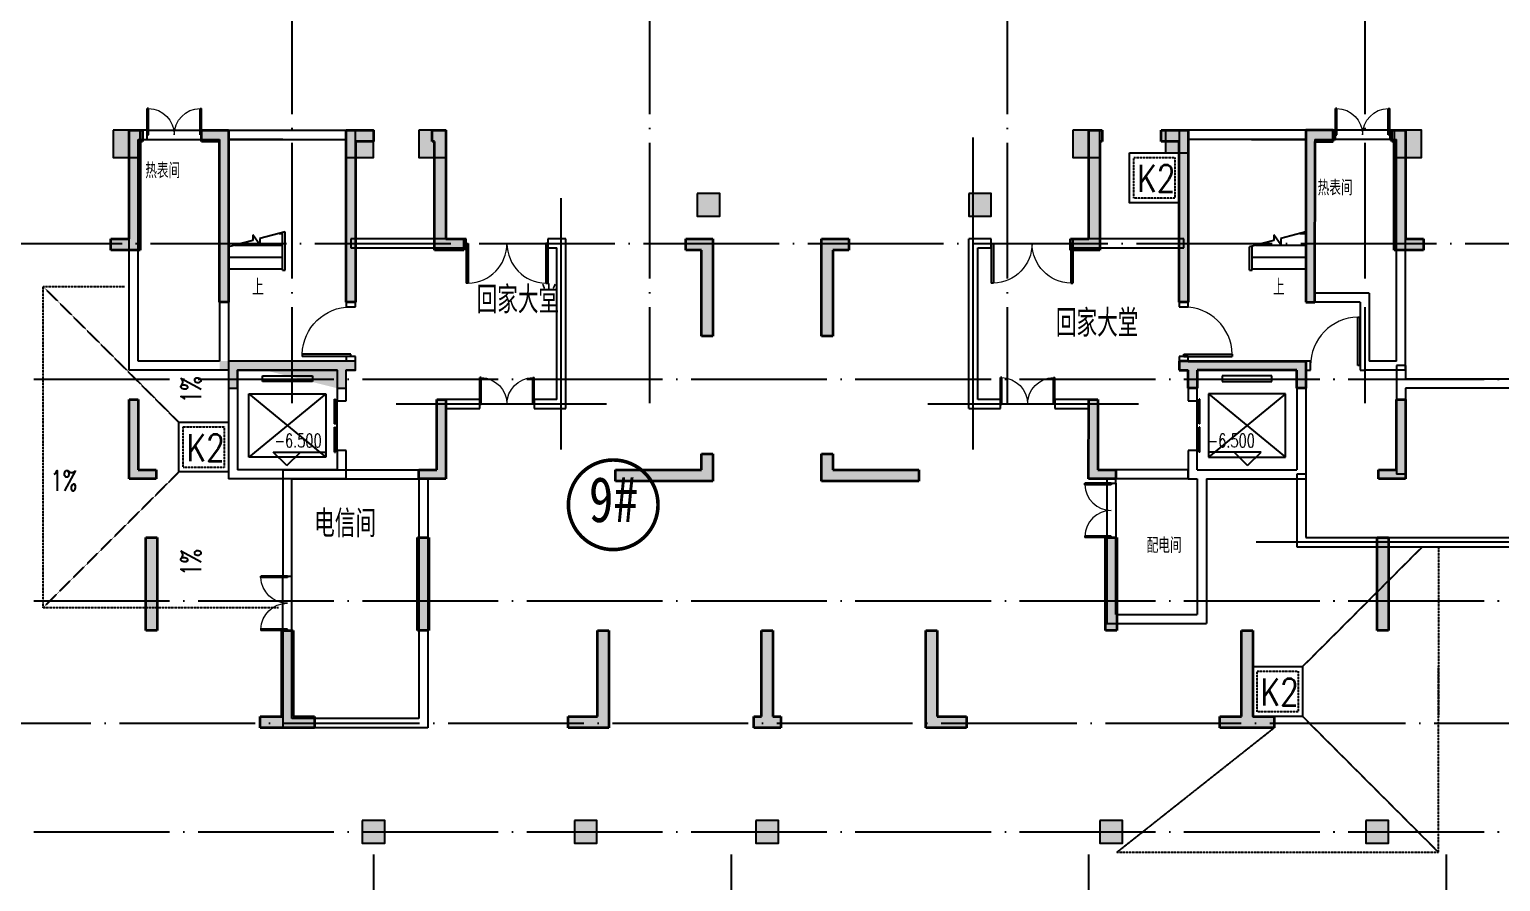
# Model space of a CAD drawing. Extents: x 290727 to 13733020, y 1731457 to 3643100.
# Drawn here: x 553212 to 585712, y 1782624 to 1801453 of the extents above; entities that cross this region are included whole.
import ezdxf
from ezdxf.enums import TextEntityAlignment as Align

# ---------------------------------------------------------------- set-up
doc = ezdxf.new("R2010")
doc.units = 0
doc.header["$LTSCALE"] = 10
doc.linetypes.add('DASH', pattern=[0.35, 0.25, -0.1])
doc.linetypes.add('DOTE', pattern=[2.4200000000000004, 2, -0.2, 0.02, -0.2])
doc.layers.get('0').update_dxf_attribs({"linetype": 'CONTINUOUS'})
for name, color, linetype in [('COLUMN', 9, 'CONTINUOUS'), ('DIM_ELEV', 3, 'CONTINUOUS'), ('DIM_SYMB', 3, 'CONTINUOUS'), ('DOTE', 8, 'DOTE'), ('EVTR', 2, 'CONTINUOUS'), ('PUB_HATCH', 8, 'CONTINUOUS'), ('PUB_TEXT', 7, 'CONTINUOUS'), ('STAIR', 2, 'CONTINUOUS'), ('WALL', 255, 'CONTINUOUS'), ('WINDOW', 4, 'CONTINUOUS'), ('主楼楼号', 6, 'CONTINUOUS'), ('作业图', 4, 'CONTINUOUS'), ('文字', 4, 'CONTINUOUS'), ('集水坑', 181, 'DASH')]:
    doc.layers.add(name, color=color, linetype=linetype)
doc.layers.add('S_ConcWall', color=8, linetype='CONTINUOUS', lineweight=35)
doc.layers.get('0').off()
doc.styles.add('_HZTXT', font='simplex.shx', dxfattribs={"width": 0.8, "bigfont": 'HZTXT.shx'})
doc.styles.add('_TCH_DIM', font='SIMPLEX', dxfattribs={"bigfont": 'GBCBIG'})
doc.styles.add('HNSJY', font='HNSJY-07', dxfattribs={"width": 0.8, "bigfont": 'HNSJY-HZ'})
doc.styles.add('黑体', font='simhei.ttf', dxfattribs={"width": 0.7})

# ---------------------------------------------------------------- blocks, each defined once
blk = doc.blocks.new('A$C55C93FC2')
at = {"layer": 'DOTE', "linetype": 'DOTE', "ltscale": 150}
for p, q in [((74084.13467079919, 127235.4713699026), (74084.13467079919, 52513.62335554417)), ((81984.13467079919, 127235.4713699026), (81984.13467079919, 52513.62335554417)), ((89884.13467079919, 127235.4713699026), (89884.13467079919, 52513.62335554417)), ((97784.13467079919, 127235.4713699026), (97784.13467079919, 52513.62335554417)), ((10299.45606850734, 53042.35001869965), (252290.8196143163, 53042.35001869965)), ((10299.45606850734, 48142.35001869965), (252290.8196143163, 48142.35001869965)), ((10299.45606850734, 43042.35001869965), (252290.8196143163, 43042.35001869965)), ((75884.13505795534, 42542.35001170728), (75884.13505795534, 12199.99773951154)), ((83784.13505795534, 42542.35001170728), (83784.13505795534, 12199.99773951154)), ((91684.1350579551, 42542.35001170728), (91684.1350579551, 12199.99773951154)), ((99584.13505795534, 42542.35001170728), (99584.13505795534, 12199.99773951154))]:
    blk.add_line(p, q, dxfattribs=at)
blk = doc.blocks.new('A$C682E2834')
h = blk.add_hatch(color=0)
h.dxf.hatch_style = 1
h.paths.add_polyline_path([(30400.23085716739, 7899.570863577392), (30600.24778824602, 7899.58779752336), (30600.28163841716, 7499.763246389892), (30800.28163841716, 7499.782777639892), (30800.23085716716, 7899.561097952392), (32999.96913841716, 7899.459535452392), (33000.16445091716, 7499.571840139892), (33200.16445091716, 7499.638246389892), (33200.05505534937, 7899.587791461672), (33200.00038841716, 7899.570863577392), (33200.00038841739, 8099.440454095457), (30600.23085716739, 8099.570863577392), (30400.23085716739, 8099.570863577392)])
edge = h.paths.add_edge_path(flags=16)
edge.add_line((11799.89296654239, 7900.001527639892), (11799.80312279216, 7500.223207327392))
h.paths.add_polyline_path([(9600.016013417393, 7900.001527639892), (11799.89296654239, 7900.001527639892)], flags=17)
h.paths.add_polyline_path([(21424.87343529216, 250.0015276398917), (21599.87343529216, 250.0020159211417), (21599.87343529216, 0.002015921141719446), (21174.87343529216, 0.001527639891719446), (20999.87343529216, 0.002015921141719446), (20999.87343529216, 250.0020159211417), (21174.87343529216, 250.0015276398917), (21175.03163841716, 2150.010804983642), (21425.03163841716, 2149.991273733642)])
h.paths.add_polyline_path([(42349.82460716716, 2149.023988577392), (42599.82460716716, 2149.014222952392), (42599.74648216716, 0.0005510773917194456), (42199.74648216716, 0.002015921141719446), (42199.74648216716, 250.0020159211417), (42349.74648216716, 250.0015276398917)])
h.paths.add_polyline_path([(42599.90663841716, 3549.014222952392), (42349.90663841716, 3549.025941702392), (42350.00429466716, 5450.001527639892), (42200.00038841716, 5450.001527639892), (42200.00038841716, 5700.001527639892), (42600.00038841716, 5700.001527639892)])
h.paths.add_polyline_path([(40700.23085716716, 10549.10113701489), (40700.24257591716, 10799.10113701489), (41300.23866966716, 10799.07574638989), (41300.16054466716, 8649.073793264892), (41050.16054466716, 8649.083558889892), (41050.24257591716, 10549.08648857739)])
h.paths.add_polyline_path([(39150.00038841716, 5450.001527639892), (39150.00038841716, 5700.001527639892), (41050.00038841716, 5700.001527639892), (41050.00038841716, 6099.077699514892), (41300.00038841716, 6099.077699514892), (41300.00038841716, 5450.001527639892)])
h.paths.add_polyline_path([(35100.33632591716, 12949.37848076489), (35100.34804466716, 13199.37848076489), (35400.34023216716, 13199.34918388989), (35400.23866966716, 10799.34625420239), (35800.24648216716, 10799.33160576489), (35800.22695091716, 10549.33160576489), (35150.23866966716, 10549.36383232739), (35150.34413841716, 12949.36090263989)])
h.paths.add_polyline_path([(28700.48085716716, 13199.59723076489), (28700.47695091716, 12949.59723076489), (28650.48281029216, 12949.60309013989), (28650.38124779216, 10549.60504326489), (28000.38124779216, 10549.60504326489), (28000.38124779216, 10799.60504326489), (28400.38124779216, 10799.60504326489), (28400.48281029216, 13199.60699638989)])
h.paths.add_polyline_path([(22750.16249779216, 8649.935121389892), (22500.16249779216, 8649.944887014892), (22500.23866966716, 10799.94586357739), (23100.24257591716, 10799.91754326489), (23100.23085716716, 10549.91754326489), (22750.23866966716, 10549.93414482739)])
h.paths.add_polyline_path([(24650.00234154216, 5700.001527639892), (24650.00234154216, 5450.001527639892), (22500.00234154216, 5450.001527639892), (22500.00234154216, 6049.940980764892), (22750.00234154216, 6049.940980764892), (22750.00234154216, 5700.001527639892)])
h.paths.add_polyline_path([(25699.81679466716, 250.0010393586417), (25699.81679466716, 0.001039358641719446), (24799.74648216716, 0.001039358641719446), (24799.83046654216, 2149.837953421142), (25049.83046654216, 2149.827699514892), (25049.74648216716, 250.0010393586417)])
h.paths.add_polyline_path([(32024.28945091716, 0.001039358641719446), (31299.81679466716, 0.001039358641719446), (31299.81679466716, 250.0010393586417), (31774.35976341716, 250.0010393586417), (31774.89101341716, 2149.639711233642), (32024.89101341716, 2149.569398733642), (32024.35976341716, 250.0010393586417), (32499.81679466716, 250.0010393586417), (32499.81679466716, 0.001039358641719446)])
h.paths.add_polyline_path([(29000.14491966716, 5700.001527639892), (29000.14491966716, 5500.001527639892), (28400.14296654216, 5500.001527639892), (28400.22109154216, 7249.609926077392), (28600.22109154216, 7249.600160452392), (28600.14296654216, 5700.001527639892)])
h.paths.add_polyline_path([(34800.00038841716, 5500.001527639892), (34800.00038841716, 5700.001527639892), (35200.00038841716, 5700.001527639892), (35200.00038841716, 7249.351137014892), (35400.00038841716, 7249.351137014892), (35400.00038841716, 5500.001527639892)])
h.paths.add_polyline_path([(30000.47695091716, 12949.58355888989), (30000.48085716716, 13199.58160576489), (30600.48281029216, 13199.57184013989), (30600.32656029216, 9399.568910452392), (30400.33046654216, 9399.575746389892), (30400.48671654216, 12949.57574638989)])
h.paths.add_polyline_path([(33200.18398216716, 9399.449769827392), (33400.18007591716, 9399.442933889892), (33400.34023216716, 12949.44098076489), (33800.33632591716, 12949.41949638989), (33800.34804466716, 13199.41949638989), (33200.34023216716, 13199.44879326489)])
h.paths.add_polyline_path([(38099.74648216716, 0.001039358641719446), (38099.74648216716, 250.0010393586417), (38749.74648216716, 250.0010393586417), (38749.82460716716, 2149.190980764892), (38999.82460716716, 2149.181215139892), (38999.74648216716, 0.001039358641719446)])
h.paths.add_polyline_path([(35024.86366966716, 2149.365785452392), (34774.86366966716, 2149.374574514892), (34774.93788841716, 4199.375551077392), (35024.93788841716, 4199.365785452392)])
h.paths.add_polyline_path([(29025.00234154216, 2149.648500296142), (28775.00234154216, 2149.648500296142), (28775.00234154216, 4199.648012014892), (29025.00234154216, 4199.648012014892)])
h.paths.add_polyline_path([(1900.001609120285, 10800.00152763989), (1900.001609120285, 10550.00152763989), (1550.001609120285, 10550.00152763989), (1550.001609120285, 8650.001527639892), (1300.001609120285, 8650.001527639892), (1300.001609120285, 10800.00152763989)])
h.paths.add_polyline_path([(3450.00136497966, 5700.001527639892), (3450.00136497966, 5450.001527639892), (1300.001609120285, 5450.001527639892), (1300.001609120285, 6100.001527639892), (1550.001609120285, 6100.001527639892), (1550.001609120285, 5700.001527639892)])
h.paths.add_polyline_path([(20100.00234154216, 8650.001527639892), (19850.00234154216, 8650.001527639892), (19850.00234154216, 10550.00152763989), (19500.00234154216, 10550.00152763989), (19500.00234154216, 10800.00152763989), (20100.00234154216, 10800.00152763989)])
h.paths.add_polyline_path([(13899.85097435466, 12950.00152763989), (13899.85097435466, 13200.00152763989), (14199.85488060466, 13200.00152763989), (14199.85488060466, 10800.00152763989), (14599.85585716716, 10800.00152763989), (14599.85585716716, 10550.00152763989), (13949.85488060466, 10550.00152763989), (13949.85488060466, 12950.00152763989)])
h.paths.add_polyline_path([(7499.99745872966, 13200.00152763989), (7499.99745872966, 12950.00152763989), (7450.00136497966, 12950.00152763989), (7450.00136497966, 10550.00152763989), (6800.00136497966, 10550.00152763989), (6800.00136497966, 10800.00152763989), (7200.00136497966, 10800.00152763989), (7200.00136497966, 13200.00152763989)])
h.paths.add_polyline_path([(17950.00234154216, 5450.001527639892), (17950.00234154216, 5700.001527639892), (19850.00234154216, 5700.001527639892), (19850.00234154216, 6050.001527639892), (20100.00234154216, 6050.001527639892), (20100.00234154216, 5450.001527639892)])
h.paths.add_polyline_path([(16900.00234154216, 0.001039358641719446), (16900.00234154216, 250.0010393586417), (17550.00234154216, 250.0010393586417), (17550.00234154216, 2150.001039358642), (17800.00234154216, 2150.001039358642), (17800.00234154216, 0.001039358641719446)])
h.paths.add_polyline_path([(10575.42616966716, 0.001039358641719446), (10100.00136497966, 0.001039358641719446), (10100.00136497966, 250.0010393586417), (10575.42616966716, 250.0010393586417), (10575.00136497966, 2149.975160452392), (10825.00136497966, 2150.026918264892), (10825.42616966716, 250.0010393586417), (11300.00136497966, 250.0010393586417), (11300.00136497966, 0.001039358641719446)])
h.paths.add_polyline_path([(400.0016091202851, 5700.001527639892), (400.0016091202851, 5450.001527639892), (250.0016091202851, 5450.001527639892), (250.0016091202851, 3550.001527639892), (0.001609120285138488, 3550.001527639892), (0.001609120285138488, 5700.001527639892)])
h.paths.add_polyline_path([(400.0011208390351, 250.0020159211417), (400.0018532609101, 0.002015921141719446), (0.001609120285138488, 0.0005510773917194456), (0.001609120285138488, 2150.001039358642), (250.0016091202851, 2150.001039358642), (250.0016091202851, 250.0015276398917)])
h.paths.add_polyline_path([(13599.85488060466, 5500.001527639892), (13599.85488060466, 5700.001527639892), (13999.85488060466, 5700.001527639892), (13999.85488060466, 7250.001527639892), (14199.85488060466, 7250.001527639892), (14199.85488060466, 5500.001527639892)])
h.paths.add_polyline_path([(7800.00136497966, 5700.001527639892), (7800.00136497966, 5500.001527639892), (7200.00136497966, 5500.001527639892), (7200.00136497966, 7250.001527639892), (7400.00136497966, 7250.001527639892), (7400.00136497966, 5700.001527639892)])
h.paths.add_polyline_path([(12599.85097435466, 13200.00152763989), (12599.85097435466, 12950.00152763989), (12199.85488060466, 12950.00152763989), (12199.85488060466, 9400.001527639892), (11999.85488060466, 9400.001527639892), (11999.85488060466, 13200.00152763989)])
h.paths.add_polyline_path([(9200.001364979893, 9400.001527639892), (9200.001364979893, 12950.00152763989), (8799.99745872966, 12950.00152763989), (8799.99745872966, 13200.00152763989), (9400.00136497966, 13200.00152763989), (9400.001364979893, 9400.001527639892)])
h.paths.add_polyline_path([(4500.00136497966, 250.0010393586417), (4500.00136497966, 0.001039358641719446), (3600.00136497966, 0.001039358641719446), (3600.00136497966, 2150.001039358642), (3850.00136497966, 2150.001039358642), (3850.00136497966, 250.0010393586417)])
h.paths.add_polyline_path([(7825.00136497966, 2150.001039358642), (7575.00136497966, 2150.001039358642), (7575.00136497966, 4200.001527639892), (7825.00136497966, 4200.001527639892)])
h.paths.add_polyline_path([(13824.85683372966, 2150.001039358642), (13574.85683372966, 2150.001039358642), (13574.85683372966, 4200.001527639892), (13824.85683372966, 4200.001527639892)])
edge = h.paths.add_edge_path()
edge.add_line((11999.78554466739, 8100.001527639892), (12199.78554466739, 8100.001527639892))
edge.add_line((12199.78554466739, 8100.001527639892), (12199.78554466739, 7900.001527639892))
edge.add_line((12199.78554466739, 7900.001527639892), (11999.76861358853, 7900.01846158586))
edge.add_line((9400.016013417393, 8100.001527639892), (9200.016013417393, 8100.001527639892))
edge.add_line((9200.016013417393, 8100.001527639892), (9200.016013417393, 7900.001527639892))
edge.add_line((9200.016013417393, 7900.001527639892), (9400.032944496023, 7900.01846158586))
edge.add_line((9400.011129499879, 7900.018459738931), (9400.00136497966, 7500.188051077392))
edge.add_line((9400.00136497966, 7500.188051077392), (9600.00136497966, 7500.182191702392))
edge.add_line((9600.00136497966, 7500.182191702392), (9600.016013417393, 7900.001527639892))
edge.add_line((11999.87831810489, 8100.001527639892), (9400.016013417393, 8100.001527639892))
edge.add_line((11799.80312279216, 7500.223207327392), (11999.80312279239, 7500.193910452392))
edge.add_line((11999.80312279239, 7500.193910452392), (11999.76861358853, 7900.01846158586))
h = blk.add_hatch(color=0)
h.dxf.hatch_style = 1
h.paths.add_polyline_path([(9400.016013417393, 8100.001527639892), (9400.016013417393, 7900.001527639892), (9400.011129499879, 7900.018459738931), (9400.00136497966, 7500.188051077392), (9600.00136497966, 7500.182191702392), (9600.016013417393, 7900.001527639892), (11799.89296654239, 7900.001527639892), (11799.83440526435, 7500.223202744994), (11999.80312279239, 7500.193910452392), (11999.76861358853, 7900.01846158586), (12199.78554466739, 7900.01846158586), (12199.78554466739, 8100.001527639892)])
at = {"color": 0}
blk.add_lwpolyline([(9400.016013417393, 8100.001527639892), (9400.016013417393, 7900.001527639892), (9400.011129499879, 7900.018459738931), (9400.00136497966, 7500.188051077392), (9600.00136497966, 7500.182191702392), (9600.016013417393, 7900.001527639892), (11799.89296654239, 7900.001527639892), (11799.83440526435, 7500.223202744994), (11999.80312279239, 7500.193910452392), (11999.76861358853, 7900.01846158586), (12199.78554466739, 7900.01846158586), (12199.78554466739, 8100.001527639892), (9400.016013417393, 8100.001527639892)], dxfattribs=at)
at = {"layer": 'S_ConcWall', "color": 0, "lineweight": 35, "ltscale": 0.9999999776482582}
for p, q in [((7200.00136497966, 10800.00152763989), (7200.00136497966, 13200.00152763989)), ((7200.00136497966, 13200.00152763989), (7499.99745872966, 13200.00152763989)), ((7499.99745872966, 13200.00152763989), (7499.99745872966, 12950.00152763989)), ((8799.99745872966, 12950.00152763989), (8799.99745872966, 13200.00152763989)), ((8799.99745872966, 13200.00152763989), (9400.00136497966, 13200.00152763989)), ((9400.00136497966, 13200.00152763989), (9400.001364979893, 9400.001527639892)), ((11999.85488060466, 9400.001527639892), (11999.85488060466, 13200.00152763989)), ((11999.85488060466, 13200.00152763989), (12599.85097435466, 13200.00152763989)), ((12599.85097435466, 13200.00152763989), (12599.85097435466, 12950.00152763989)), ((13899.85097435466, 13200.00152763989), (14199.85488060466, 13200.00152763989)), ((13899.85097435466, 12950.00152763989), (13899.85097435466, 13200.00152763989)), ((14199.85488060466, 13200.00152763989), (14199.85488060466, 10800.00152763989)), ((28400.38124779216, 10799.60504326489), (28400.48281029216, 13199.60699638989)), ((28400.48281029216, 13199.60699638989), (28700.48085716716, 13199.59723076489)), ((28700.48085716716, 13199.59723076489), (28700.47695091716, 12949.59723076489)), ((30000.47695091716, 12949.58355888989), (30000.48085716716, 13199.58160576489)), ((30000.48085716716, 13199.58160576489), (30600.48281029216, 13199.57184013989)), ((30600.48281029216, 13199.57184013989), (30600.32656029216, 9399.568910452392)), ((33200.34023216716, 13199.44879326489), (33200.18398216716, 9399.449769827392)), ((33800.34804466716, 13199.41949638989), (33200.34023216716, 13199.44879326489)), ((33800.33632591716, 12949.41949638989), (33800.34804466716, 13199.41949638989)), ((35100.33632591716, 12949.37848076489), (35100.34804466716, 13199.37848076489)), ((35100.34804466716, 13199.37848076489), (35400.34023216716, 13199.34918388989)), ((35400.34023216716, 13199.34918388989), (35400.23866966716, 10799.34625420239)), ((7499.99745872966, 12950.00152763989), (7450.00136497966, 12950.00152763989)), ((7450.00136497966, 12950.00152763989), (7450.00136497966, 10550.00152763989)), ((9200.001364979893, 12950.00152763989), (8799.99745872966, 12950.00152763989)), ((9200.001364979893, 9400.001527639892), (9200.001364979893, 12950.00152763989)), ((12599.85097435466, 12950.00152763989), (12199.85488060466, 12950.00152763989)), ((12199.85488060466, 12950.00152763989), (12199.85488060466, 9400.001527639892)), ((13949.85488060466, 12950.00152763989), (13899.85097435466, 12950.00152763989)), ((13949.85488060466, 10550.00152763989), (13949.85488060466, 12950.00152763989)), ((28650.48281029216, 12949.60309013989), (28650.38124779216, 10549.60504326489)), ((28700.47695091716, 12949.59723076489), (28650.48281029216, 12949.60309013989)), ((30400.48671654216, 12949.57574638989), (30000.47695091716, 12949.58355888989)), ((30400.33046654216, 9399.575746389892), (30400.48671654216, 12949.57574638989)), ((33400.18007591716, 9399.442933889892), (33400.34023216716, 12949.44098076489)), ((33400.34023216716, 12949.44098076489), (33800.33632591716, 12949.41949638989)), ((35150.34413841716, 12949.36090263989), (35100.33632591716, 12949.37848076489)), ((35150.23866966716, 10549.36383232739), (35150.34413841716, 12949.36090263989)), ((6800.00136497966, 10550.00152763989), (6800.00136497966, 10800.00152763989)), ((6800.00136497966, 10800.00152763989), (7200.00136497966, 10800.00152763989)), ((14199.85488060466, 10800.00152763989), (14599.85585716716, 10800.00152763989)), ((14599.85585716716, 10800.00152763989), (14599.85585716716, 10550.00152763989)), ((19500.00234154216, 10550.00152763989), (19500.00234154216, 10800.00152763989)), ((19500.00234154216, 10800.00152763989), (20100.00234154216, 10800.00152763989)), ((20100.00234154216, 10800.00152763989), (20100.00234154216, 8650.001527639892)), ((22500.16249779216, 8649.944887014892), (22500.23866966716, 10799.94586357739)), ((22500.23866966716, 10799.94586357739), (23100.24257591716, 10799.91754326489)), ((23100.24257591716, 10799.91754326489), (23100.23085716716, 10549.91754326489)), ((28000.38124779216, 10549.60504326489), (28000.38124779216, 10799.60504326489)), ((28000.38124779216, 10799.60504326489), (28400.38124779216, 10799.60504326489)), ((35400.23866966716, 10799.34625420239), (35800.24648216716, 10799.33160576489)), ((35800.24648216716, 10799.33160576489), (35800.22695091716, 10549.33160576489)), ((7450.00136497966, 10550.00152763989), (6800.00136497966, 10550.00152763989)), ((14599.85585716716, 10550.00152763989), (13949.85488060466, 10550.00152763989)), ((19850.00234154216, 10550.00152763989), (19500.00234154216, 10550.00152763989)), ((19850.00234154216, 8650.001527639892), (19850.00234154216, 10550.00152763989)), ((22750.23866966716, 10549.93414482739), (22750.16249779216, 8649.935121389892)), ((23100.23085716716, 10549.91754326489), (22750.23866966716, 10549.93414482739)), ((28650.38124779216, 10549.60504326489), (28000.38124779216, 10549.60504326489)), ((35800.22695091716, 10549.33160576489), (35150.23866966716, 10549.36383232739)), ((9400.001364979893, 9400.001527639892), (9200.001364979893, 9400.001527639892)), ((12199.85488060466, 9400.001527639892), (11999.85488060466, 9400.001527639892)), ((30600.32656029216, 9399.568910452392), (30400.33046654216, 9399.575746389892)), ((33200.18398216716, 9399.449769827392), (33400.18007591716, 9399.442933889892)), ((20100.00234154216, 8650.001527639892), (19850.00234154216, 8650.001527639892)), ((22750.16249779216, 8649.935121389892), (22500.16249779216, 8649.944887014892)), ((30600.23085716739, 8099.570863577392), (33200.00038841739, 8099.440454095457)), ((30600.28163841716, 7499.763246389892), (30600.24778824602, 7899.58779752336)), ((32999.96913841716, 7899.459535452392), (30800.23085716716, 7899.561097952392)), ((30800.23085716716, 7899.561097952392), (30800.28163841716, 7499.782777639892)), ((33000.16445091716, 7499.571840139892), (32999.96913841716, 7899.459535452392)), ((33200.00038841739, 8099.440454095457), (33200.00038841716, 7899.570863577392)), ((33200.05505534937, 7899.587791461672), (33200.16445091716, 7499.638246389892)), ((30800.28163841716, 7499.782777639892), (30600.28163841716, 7499.763246389892)), ((33200.16445091716, 7499.638246389892), (33000.16445091716, 7499.571840139892)), ((7200.00136497966, 5500.001527639892), (7200.00136497966, 7250.001527639892)), ((7200.00136497966, 7250.001527639892), (7400.00136497966, 7250.001527639892)), ((7400.00136497966, 7250.001527639892), (7400.00136497966, 5700.001527639892)), ((13999.85488060466, 5700.001527639892), (13999.85488060466, 7250.001527639892)), ((13999.85488060466, 7250.001527639892), (14199.85488060466, 7250.001527639892)), ((14199.85488060466, 7250.001527639892), (14199.85488060466, 5500.001527639892)), ((28400.14296654216, 5500.001527639892), (28400.22109154216, 7249.609926077392)), ((28400.22109154216, 7249.609926077392), (28600.22109154216, 7249.600160452392)), ((28600.22109154216, 7249.600160452392), (28600.14296654216, 5700.001527639892)), ((35200.00038841716, 5700.001527639892), (35200.00038841716, 7249.351137014892)), ((35200.00038841716, 7249.351137014892), (35400.00038841716, 7249.351137014892)), ((35400.00038841716, 7249.351137014892), (35400.00038841716, 5500.001527639892)), ((19850.00234154216, 5700.001527639892), (19850.00234154216, 6050.001527639892)), ((19850.00234154216, 6050.001527639892), (20100.00234154216, 6050.001527639892)), ((20100.00234154216, 6050.001527639892), (20100.00234154216, 5450.001527639892)), ((22500.00234154216, 5450.001527639892), (22500.00234154216, 6049.940980764892)), ((22500.00234154216, 6049.940980764892), (22750.00234154216, 6049.940980764892)), ((22750.00234154216, 6049.940980764892), (22750.00234154216, 5700.001527639892)), ((7400.00136497966, 5700.001527639892), (7800.00136497966, 5700.001527639892)), ((7800.00136497966, 5700.001527639892), (7800.00136497966, 5500.001527639892)), ((13599.85488060466, 5700.001527639892), (13999.85488060466, 5700.001527639892)), ((13599.85488060466, 5500.001527639892), (13599.85488060466, 5700.001527639892)), ((17950.00234154216, 5700.001527639892), (19850.00234154216, 5700.001527639892)), ((17950.00234154216, 5450.001527639892), (17950.00234154216, 5700.001527639892)), ((22750.00234154216, 5700.001527639892), (24650.00234154216, 5700.001527639892)), ((24650.00234154216, 5700.001527639892), (24650.00234154216, 5450.001527639892)), ((28600.14296654216, 5700.001527639892), (29000.14491966716, 5700.001527639892)), ((29000.14491966716, 5700.001527639892), (29000.14491966716, 5500.001527639892)), ((34800.00038841716, 5700.001527639892), (35200.00038841716, 5700.001527639892)), ((34800.00038841716, 5500.001527639892), (34800.00038841716, 5700.001527639892)), ((7800.00136497966, 5500.001527639892), (7200.00136497966, 5500.001527639892)), ((14199.85488060466, 5500.001527639892), (13599.85488060466, 5500.001527639892)), ((20100.00234154216, 5450.001527639892), (17950.00234154216, 5450.001527639892)), ((24650.00234154216, 5450.001527639892), (22500.00234154216, 5450.001527639892)), ((29000.14491966716, 5500.001527639892), (28400.14296654216, 5500.001527639892)), ((35400.00038841716, 5500.001527639892), (34800.00038841716, 5500.001527639892)), ((7575.00136497966, 2150.001039358642), (7575.00136497966, 4200.001527639892)), ((7575.00136497966, 4200.001527639892), (7825.00136497966, 4200.001527639892)), ((7825.00136497966, 4200.001527639892), (7825.00136497966, 2150.001039358642)), ((13574.85683372966, 2150.001039358642), (13574.85683372966, 4200.001527639892)), ((13574.85683372966, 4200.001527639892), (13824.85683372966, 4200.001527639892)), ((13824.85683372966, 4200.001527639892), (13824.85683372966, 2150.001039358642)), ((28775.00234154216, 2149.648500296142), (28775.00234154216, 4199.648012014892)), ((28775.00234154216, 4199.648012014892), (29025.00234154216, 4199.648012014892)), ((29025.00234154216, 4199.648012014892), (29025.00234154216, 2149.648500296142)), ((34774.86366966716, 2149.374574514892), (34774.93788841716, 4199.375551077392)), ((34774.93788841716, 4199.375551077392), (35024.93788841716, 4199.365785452392)), ((35024.93788841716, 4199.365785452392), (35024.86366966716, 2149.365785452392)), ((7825.00136497966, 2150.001039358642), (7575.00136497966, 2150.001039358642)), ((10575.00136497966, 2149.975160452392), (10825.00136497966, 2150.026918264892)), ((10575.42616966716, 250.0010393586417), (10575.00136497966, 2149.975160452392)), ((10825.00136497966, 2150.026918264892), (10825.42616966716, 250.0010393586417)), ((13824.85683372966, 2150.001039358642), (13574.85683372966, 2150.001039358642)), ((17550.00234154216, 250.0010393586417), (17550.00234154216, 2150.001039358642)), ((17550.00234154216, 2150.001039358642), (17800.00234154216, 2150.001039358642)), ((17800.00234154216, 2150.001039358642), (17800.00234154216, 0.001039358641719446)), ((21174.87343529216, 250.0015276398917), (21175.03163841716, 2150.010804983642)), ((21175.03163841716, 2150.010804983642), (21425.03163841716, 2149.991273733642)), ((21425.03163841716, 2149.991273733642), (21424.87343529216, 250.0015276398917)), ((24799.74648216716, 0.001039358641719446), (24799.83046654216, 2149.837953421142)), ((24799.83046654216, 2149.837953421142), (25049.83046654216, 2149.827699514892)), ((25049.83046654216, 2149.827699514892), (25049.74648216716, 250.0010393586417)), ((29025.00234154216, 2149.648500296142), (28775.00234154216, 2149.648500296142)), ((31774.35976341716, 250.0010393586417), (31774.89101341716, 2149.639711233642)), ((31774.89101341716, 2149.639711233642), (32024.89101341716, 2149.569398733642)), ((32024.89101341716, 2149.569398733642), (32024.35976341716, 250.0010393586417)), ((35024.86366966716, 2149.365785452392), (34774.86366966716, 2149.374574514892)), ((10100.00136497966, 0.001039358641719446), (10100.00136497966, 250.0010393586417)), ((10100.00136497966, 250.0010393586417), (10575.42616966716, 250.0010393586417)), ((10575.42616966716, 0.001039358641719446), (10100.00136497966, 0.001039358641719446)), ((11300.00136497966, 0.001039358641719446), (10575.42616966716, 0.001039358641719446)), ((10825.42616966716, 250.0010393586417), (11300.00136497966, 250.0010393586417)), ((11300.00136497966, 250.0010393586417), (11300.00136497966, 0.001039358641719446)), ((16900.00234154216, 250.0010393586417), (17550.00234154216, 250.0010393586417)), ((16900.00234154216, 0.001039358641719446), (16900.00234154216, 250.0010393586417)), ((17800.00234154216, 0.001039358641719446), (16900.00234154216, 0.001039358641719446)), ((20999.87343529216, 0.002015921141719446), (20999.87343529216, 250.0020159211417)), ((20999.87343529216, 250.0020159211417), (21174.87343529216, 250.0015276398917)), ((21174.87343529216, 0.001527639891719446), (20999.87343529216, 0.002015921141719446)), ((21599.87343529216, 0.002015921141719446), (21174.87343529216, 0.001527639891719446)), ((21424.87343529216, 250.0015276398917), (21599.87343529216, 250.0020159211417)), ((21599.87343529216, 250.0020159211417), (21599.87343529216, 0.002015921141719446)), ((25699.81679466716, 0.001039358641719446), (24799.74648216716, 0.001039358641719446)), ((25049.74648216716, 250.0010393586417), (25699.81679466716, 250.0010393586417)), ((25699.81679466716, 250.0010393586417), (25699.81679466716, 0.001039358641719446)), ((31299.81679466716, 0.001039358641719446), (31299.81679466716, 250.0010393586417)), ((31299.81679466716, 250.0010393586417), (31774.35976341716, 250.0010393586417)), ((32024.28945091716, 0.001039358641719446), (31299.81679466716, 0.001039358641719446)), ((32499.81679466716, 0.001039358641719446), (32024.28945091716, 0.001039358641719446)), ((32024.35976341716, 250.0010393586417), (32499.81679466716, 250.0010393586417)), ((32499.81679466716, 250.0010393586417), (32499.81679466716, 0.001039358641719446))]:
    blk.add_line(p, q, dxfattribs=at)
at = {"layer": 'S_ConcWall', "color": 0}
for p, q in [((30600.23085716739, 8099.570863577392), (30400.23085716739, 8099.570863577392)), ((30400.23085716739, 8099.570863577392), (30400.23085716739, 7899.570863577392)), ((30400.23085716739, 7899.570863577392), (30600.24778824602, 7899.58779752336))]:
    blk.add_line(p, q, dxfattribs=at)
blk = doc.blocks.new('A$C40B84A1C')
at = {"layer": 'DIM_SYMB'}
blk.add_lwpolyline([(524.9992847805845, 2010.002427915817, 0, 0, 0), (524.9992847805845, 2360.002427915817, 80.00000000000001, 0, 0), (524.9992847805845, 2660.002427915817, 0, 0, 0)], format="xyseb", dxfattribs=at)
at = {"layer": 'STAIR'}
for p, q in [((1149.999284780585, 2955.168464685418), (592.5611019673217, 2807.856696046514)), ((1089.999284780585, 2110.002427915817), (1089.999284780585, 2939.312525155536)), ((1149.999284780585, 2140.002427915817), (1149.999284780584, 2955.168464685418)), ((1149.999284780585, 2110.002427915817), (1149.999284780584, 2955.168464685418)), ((438.1434868294988, 2767.04942324695), (-100.0007152194155, 2624.836391146216)), ((-100.0007152194156, 2140.002427915817), (-100.0007152194155, 2624.836391146216)), ((33.0700625922474, 2660.002427915817), (1089.999284780585, 2660.002427915816)), ((438.5792148037509, 2893.716320452927), (438.1434868294988, 2767.04942324695)), ((592.0967112718148, 2672.85749478487), (438.5792148037509, 2893.716320452927)), ((592.5611019673217, 2807.856696046514), (592.0967112718148, 2672.85749478487)), ((1016.928506968921, 2920.002427915817), (1089.999284780585, 2920.002427915817)), ((-100.0007152194155, 2400.002427915817), (1089.999284780585, 2400.002427915817)), ((-100.0007152194156, 2140.002427915817), (1089.999284780585, 2140.002427915817)), ((1089.999284780585, 2110.002427915817), (1149.999284780585, 2110.002427915817))]:
    blk.add_line(p, q, dxfattribs=at)
at = {"layer": 'PUB_TEXT', "style": '_TCH_DIM'}
blk.add_text('上', height=357.4468085106383, dxfattribs=at).set_placement((420.7439656316483, 1555.002427915817))
blk = doc.blocks.new('A$C71BC4E5A')
at = {"layer": 'DIM_SYMB'}
blk.add_lwpolyline([(-524.9992847596584, 2010.002195504785, 0, 0, 0), (-524.9992847596584, 2360.002195504785, 80.00000000000001, 0, 0), (-524.9992847596584, 2660.002195504785, 0, 0, 0)], format="xyseb", dxfattribs=at)
at = {"layer": 'STAIR'}
for p, q in [((100.0007152403417, 2955.168232274386), (-457.4374675729189, 2807.856463635483)), ((100.0007152403416, 2140.002195504785), (100.0007152403416, 2955.168232274386)), ((-611.8550827107442, 2767.049190835918), (-1149.999284759658, 2624.836158735184)), ((-1149.999284759658, 2140.002195504785), (-1149.999284759659, 2624.836158735185)), ((-1149.999284759658, 2110.002195504785), (-1149.999284759658, 2624.836158735184)), ((-1089.999284759658, 2110.002195504785), (-1089.999284759658, 2640.692098265066)), ((-1016.928506947996, 2660.002195504785), (100.0007152403416, 2660.002195504785)), ((-611.419354736492, 2893.716088041895), (-611.8550827107442, 2767.049190835918)), ((-457.9018582684282, 2672.857262373838), (-611.419354736492, 2893.716088041895)), ((-457.4374675729189, 2807.856463635483), (-457.9018582684282, 2672.857262373838)), ((-33.07006257132105, 2920.002195504785), (100.0007152403416, 2920.002195504785)), ((-1089.999284759658, 2400.002195504785), (100.0007152403416, 2400.002195504785)), ((-1149.999284759658, 2110.002195504785), (-1089.999284759658, 2110.002195504785)), ((-1089.999284759658, 2140.002195504785), (100.0007152403416, 2140.002195504785))]:
    blk.add_line(p, q, dxfattribs=at)
at = {"layer": 'PUB_TEXT', "style": '_TCH_DIM'}
blk.add_text('上', height=357.4468085106383, dxfattribs=at).set_placement((-629.2546039085946, 1555.002195504785))
blk = doc.blocks.new('$DorLib2D$00000127')
at = {"color": 0, "linetype": 'Continuous'}
for p, q in [((-0.0333333333328483, 0.79489831543669, -93.75), (-0.5333333333328483, 0.79489831543669, -93.75)), ((-0.5333333333328483, 0.79489831543669, -93.75), (-0.5333333333328483, 0.6904056441872441, -93.75)), ((-0.0333333333328483, 0.6904056441872441, -93.75), (-0.5333333333328483, 0.6904056441872441, -93.75)), ((-0.0333333333328483, 0.79489831543669, -93.75), (-0.0333333333328483, 0.6904056441872441, -93.75)), ((0.0333333333328483, 0.79489831543669, -93.75), (0.0333333333328483, 0.6904056441872441, -93.75)), ((0.5333333333328483, 0.79489831543669, -93.75), (0.0333333333328483, 0.79489831543669, -93.75)), ((0.5333333333328483, 0.6904056441872441, -93.75), (0.0333333333328483, 0.6904056441872441, -93.75)), ((0.5333333333328483, 0.79489831543669, -93.75), (0.5333333333328483, 0.6904056441872441, -93.75)), ((0.5, 0.4999999999999787, -93.75), (-0.5, 0.4999999999999787, -93.75))]:
    blk.add_line(p, q, dxfattribs=at)
blk = doc.blocks.new('$DorLib2D$00000001')
for p, q in [((0.45, 0.975), (0.5000000000000002, 0.975)), ((0.45, 0), (0.45, 0.975)), ((0.5, 0), (0.5, 0.975)), ((0.5, 0), (0.45, 0))]:
    blk.add_line(p, q)
at = {"lineweight": 13}
blk.add_arc((0.475, 0), 0.975, 91.46928358135379, 180, dxfattribs=at)
blk = doc.blocks.new('$DorLib2D$00000002')
for p, q in [((-0.5, -1e-16), (-0.5000000000000007, 0.4875)), ((-0.4750000000000007, 0.4875), (-0.5000000000000007, 0.4875)), ((-0.475, 0), (-0.4750000000000007, 0.4875)), ((0.475, 0), (0.4750000000000007, 0.4875)), ((0.4750000000000007, 0.4875), (0.5000000000000007, 0.4875)), ((0.5, -1e-16), (0.5000000000000007, 0.4875)), ((-0.5, -1e-16), (-0.475, 0)), ((0.5, -1e-16), (0.475, 0))]:
    blk.add_line(p, q)
at = {"lineweight": 13}
for centre, start, end in [((-0.4875, 0), 0, 88.53071641864632), ((0.4875, 0), 91.46928358135372, 180)]:
    blk.add_arc(centre, 0.4875, start, end, dxfattribs=at)
blk = doc.blocks.new('_FZH')
blk.add_lwpolyline([(-0.5, -0.5), (0.5, -0.5), (0.5, 0.5), (-0.5, 0.5)], close=True)
at = {"layer": 'PUB_HATCH'}
blk.add_solid([(-0.5, -0.5), (0.5, -0.5), (-0.5, 0.5), (0.5, 0.5)], dxfattribs=at)
blk = doc.blocks.new('车库建筑作业图')
at = {"layer": 'DIM_ELEV'}
for p, q in [((558899.6722345379, 2177569.97796932), (558599.6722345379, 2177869.97796932)), ((558599.6722345379, 2177869.97796932), (559754.3327651384, 2177869.97796932)), ((558899.6722345379, 2177569.97796932), (559199.6722345379, 2177869.97796932)), ((580425.0785633189, 2177869.97796932), (579270.4180327185, 2177869.97796932)), ((580125.0785633189, 2177569.97796932), (579825.0785633189, 2177869.97796932)), ((580125.0785633189, 2177569.97796932), (580425.0785633189, 2177869.97796932))]:
    blk.add_line(p, q, dxfattribs=at)
at = {"layer": 'DOTE', "linetype": 'Continuous', "ltscale": 150}
for p, q in [((574062.3753988972, 2177929.787115035), (574062.3753988972, 2184818.753580874)), ((564962.3753989624, 2177929.787115035), (564962.3753989624, 2183479.787115035)), ((565962.3753989332, 2178929.787115047), (561312.3753989843, 2178929.787115003)), ((577712.3753989148, 2178929.787115083), (573062.375398966, 2178929.787115126)), ((588112.3753990078, 2175879.787115058), (580312.3753989167, 2175879.78711505))]:
    blk.add_line(p, q, dxfattribs=at)
at = {"layer": 'DOTE', "ltscale": 150}
for p, q in [((548628.6311754757, 2182479.787115064), (594094.7238067095, 2182479.787115064)), ((544312.3753989455, 2171879.787115064), (593599.7349817865, 2171879.787115064))]:
    blk.add_line(p, q, dxfattribs=at)
at = {"layer": 'EVTR'}
for p, q in [((558362.3753989089, 2179429.787114947), (558362.3753989089, 2179554.787114919)), ((558362.3753989089, 2179554.787114919), (559462.3753989219, 2179554.787114919)), ((559462.3753989219, 2179554.787114919), (559462.3753989219, 2179429.787114947)), ((579562.3753989349, 2179554.787114919), (579562.3753989349, 2179429.787114947)), ((580662.375398948, 2179554.787114919), (579562.3753989349, 2179554.787114919)), ((580662.375398948, 2179429.787114947), (580662.375398948, 2179554.787114919)), ((558062.3753989293, 2179154.787114941), (559762.3753989293, 2179154.787114941)), ((558062.3753989293, 2177754.787114952), (558062.3753989293, 2179154.787114941)), ((558062.3753989293, 2179154.787114941), (559762.3753989293, 2177754.787114952)), ((559762.3753989293, 2179154.787114941), (558062.3753989293, 2177754.787114952)), ((559462.3753989219, 2179429.787114947), (558362.3753989089, 2179429.787114947)), ((559762.3753989293, 2179154.787114941), (559762.3753989293, 2177754.787114952)), ((580962.3753989275, 2179154.787114941), (579262.3753989275, 2179154.787114941)), ((579262.3753989275, 2179154.787114941), (579262.3753989275, 2177754.787114952)), ((580962.3753989275, 2179154.787114941), (579262.3753989275, 2177754.787114952)), ((579262.3753989275, 2179154.787114941), (580962.3753989275, 2177754.787114952)), ((579562.3753989349, 2179429.787114947), (580662.375398948, 2179429.787114947)), ((580962.3753989275, 2177754.787114952), (580962.3753989275, 2179154.787114941)), ((559762.3753989293, 2177754.787114952), (558062.3753989293, 2177754.787114952)), ((579262.3753989275, 2177754.787114952), (580962.3753989275, 2177754.787114952))]:
    blk.add_line(p, q, dxfattribs=at)
at = {"layer": 'WALL'}
for p, q in [((555812.4760859135, 2184979.787114998), (555412.3753989042, 2184979.787115)), ((555412.3753989042, 2179679.787114967), (555412.3753989042, 2184979.787115)), ((555812.4760859126, 2184779.787114998), (555812.4760859135, 2184979.787114998)), ((557512.3753989079, 2184979.78711499), (557012.4760859135, 2184979.787114992)), ((557012.4760859135, 2184979.787114992), (557012.4760859126, 2184779.787114992)), ((557512.3753989079, 2184979.78711499), (560412.3753989075, 2184979.787114976)), ((560412.3753989075, 2181079.787114962), (560412.3753989075, 2184979.787114976)), ((578612.3753989494, 2184979.787114976), (578612.3753989494, 2181079.787114962)), ((581512.3753989491, 2184979.787114984), (578612.3753989494, 2184979.787114976)), ((582062.7027714228, 2184979.787114986), (581512.3753989491, 2184979.787114984)), ((582062.7027714233, 2184779.787114986), (582062.7027714228, 2184979.787114986)), ((583612.3753989277, 2184979.78711499), (583262.7027714228, 2184979.787114989)), ((583262.7027714228, 2184979.787114989), (583262.7027714233, 2184779.787114989)), ((583612.375398951, 2179679.787114967), (583612.3753989277, 2184979.78711499)), ((555612.3753989042, 2184779.787114999), (555812.4760859126, 2184779.787114998)), ((555612.3753989042, 2179879.787114967), (555612.3753989042, 2184779.787114999)), ((557012.4760859126, 2184779.787114992), (557412.3753989075, 2184779.78711499)), ((557412.3753989075, 2184779.78711499), (557412.3753989075, 2179879.787114967)), ((557612.3753989075, 2184779.787114989), (557612.3753989075, 2179879.787114967)), ((557612.3753989075, 2184779.787114989), (560212.3753989075, 2184779.787114977)), ((560212.3753989075, 2184779.787114977), (560212.3753989075, 2181079.787114962)), ((578812.3753989494, 2181079.787114962), (578812.3753989494, 2184779.787114977)), ((581412.3753989488, 2184779.787114984), (578812.3753989494, 2184779.787114977)), ((581412.3753989488, 2184779.787114984), (581412.375398928, 2181179.231944859)), ((581612.3753989488, 2184779.787114984), (581612.375398928, 2181179.231944859)), ((581612.3753989488, 2184779.787114984), (582062.7027714233, 2184779.787114986)), ((583262.7027714233, 2184779.787114989), (583412.3753989286, 2184779.787114989)), ((583412.3753989501, 2179879.787114967), (583412.3753989286, 2184779.787114989)), ((560212.3753989075, 2181079.787114962), (560412.3753989075, 2181079.787114962)), ((578612.3753989494, 2181079.787114962), (578812.3753989494, 2181079.787114962)), ((581612.375398928, 2181179.231944859), (581412.375398928, 2181179.231944859)), ((582812.3760728842, 2181379.787114966), (581612.5439980545, 2181379.787114965)), ((581612.5439980547, 2181179.787114965), (581612.5439980545, 2181379.787114965)), ((582612.3760728842, 2181179.787114966), (581612.5439980547, 2181179.787114965)), ((582612.3760728842, 2181179.787114966), (582612.3760728842, 2179879.787114967)), ((582812.3760728842, 2181379.787114966), (582812.3760728842, 2179879.787114967)), ((557412.3753989075, 2179879.787114967), (555612.3753989042, 2179879.787114967)), ((557712.3753989075, 2179879.787114967), (557612.3753989075, 2179879.787114967)), ((560112.3753989075, 2179879.787114967), (557712.3753989075, 2179879.787114967)), ((560212.3753989075, 2179879.787114967), (560112.3753989075, 2179879.787114967)), ((560412.3753989075, 2179979.787114962), (560212.3753989075, 2179979.787114962)), ((560212.3753989075, 2179979.787114962), (560212.3753989075, 2179879.787114967)), ((560412.3753989075, 2179679.787114967), (560412.3753989075, 2179979.787114962)), ((578812.3753989494, 2179979.787114962), (578612.3753989494, 2179979.787114962)), ((578612.3753989494, 2179979.787114962), (578612.3753989494, 2179679.787114967)), ((578812.3753989494, 2179879.787114967), (578812.3753989494, 2179979.787114962)), ((578812.3753989494, 2179879.787114967), (578912.3753989494, 2179879.787114967)), ((578912.3753989494, 2179879.787114967), (581312.3753989494, 2179879.787114967)), ((581512.3753989284, 2179879.787114967), (581312.3753989284, 2179879.787114967)), ((581512.3753989284, 2179679.787114967), (581512.3753989284, 2179879.787114967)), ((582612.3760728842, 2179879.787114967), (582612.3753989284, 2179679.787114967)), ((583412.3753989501, 2179879.787114967), (582812.3760728842, 2179879.787114967)), ((557512.3753989075, 2179679.787114967), (555412.3753989042, 2179679.787114967)), ((557612.3753989075, 2179679.787114967), (557512.3753989075, 2179679.787114967)), ((557612.3753989075, 2179679.787114967), (557612.3753989075, 2177279.787114991)), ((557812.3753989075, 2179679.787114967), (557812.3753989075, 2177479.787114991)), ((560012.3753989075, 2179679.787114967), (557812.3753989075, 2179679.787114967)), ((560012.3753989075, 2179679.787114967), (560012.3753989075, 2179004.787114946)), ((560212.3753989075, 2179004.787114946), (560212.3753989075, 2179679.787114967)), ((560412.3753989075, 2179679.787114967), (560212.3753989075, 2179679.787114967)), ((578612.3753989494, 2179679.787114967), (578812.3753989494, 2179679.787114967)), ((578812.3753989494, 2179679.787114967), (578812.3753989494, 2179004.787114946)), ((579012.3753989494, 2179004.787114946), (579012.3753989494, 2179679.787114967)), ((579012.3753989494, 2179679.787114967), (581212.3753989494, 2179679.787114967)), ((581212.3753989494, 2179679.787114967), (581212.3753989494, 2177479.787114991)), ((581412.3753989494, 2179679.787114967), (581412.3753989494, 2177279.787114991)), ((581412.3753989494, 2179679.787114967), (581512.3753989284, 2179679.787114967)), ((582612.3753989284, 2179679.787114967), (582712.3760728842, 2179679.787114967)), ((583612.375398951, 2179679.787114967), (582712.3760728842, 2179679.787114967)), ((560012.3753989075, 2179004.787114946), (560212.3753989075, 2179004.787114946)), ((578812.3753989494, 2179004.787114946), (579012.3753989494, 2179004.787114946)), ((560212.3753989075, 2177904.787114946), (560012.3753989075, 2177904.787114946)), ((560012.3753989075, 2177904.787114946), (560012.3753989075, 2177479.787114991)), ((560212.3753989075, 2177279.787114991), (560212.3753989075, 2177904.787114946)), ((579012.3753989494, 2177904.787114946), (578812.3753989494, 2177904.787114946)), ((578812.3753989494, 2177904.787114946), (578812.3753989494, 2177279.787114991)), ((579012.3753989494, 2177479.787114992), (579012.3753989494, 2177904.787114946)), ((560212.3753989075, 2177279.787114991), (557612.3753989075, 2177279.787114991)), ((560012.3753989075, 2177479.787114991), (557812.3753989075, 2177479.787114991)), ((577012.3753989284, 2177279.787114966), (577012.3753989284, 2177179.610357183)), ((577212.3753989284, 2177279.787114966), (577012.3753989284, 2177279.787114966)), ((577012.3753989284, 2177179.610357183), (577212.3753989284, 2177179.610357183)), ((577212.3753989284, 2177179.610357183), (577212.3753989284, 2177279.787114966)), ((578812.3753989494, 2177279.787114991), (579012.3753989284, 2177279.787114991)), ((579012.3753989494, 2177479.787114992), (579112.3753989284, 2177479.787114991)), ((579012.3753989284, 2177279.787114991), (579012.3753989284, 2174279.787114991)), ((579112.3753989284, 2177479.787114991), (581212.3753989494, 2177479.787114991)), ((579212.3753989284, 2177279.787114991), (579212.3753989284, 2174079.787114991)), ((579212.3753989284, 2177279.787114991), (581412.3753989494, 2177279.787114991)), ((577212.3753989284, 2175979.610357183), (577012.3753989284, 2175979.610357183)), ((577012.3753989284, 2175979.610357183), (577012.3753989284, 2174079.787114991)), ((577212.3753989284, 2174279.787114991), (577212.3753989284, 2175979.610357183)), ((577212.3753989284, 2174279.787114991), (579012.3753989284, 2174279.787114991)), ((577012.3753989284, 2174079.787114991), (579212.3753989284, 2174079.787114991))]:
    blk.add_line(p, q, dxfattribs=at)
at = {"layer": 'WALL', "linetype": 'Continuous'}
for p, q in [((562862.3753988647, 2182579.787115056), (560312.3753989246, 2182579.787115064)), ((560312.3753989246, 2182579.787115064), (560312.3753989246, 2182379.787115064)), ((560312.3753989246, 2182379.787115064), (562862.3753988647, 2182379.787115062)), ((562862.3753988647, 2182379.787115062), (562862.3753988647, 2182579.787115056)), ((565062.3753988937, 2182579.787115037), (564662.37539917, 2182579.787115046)), ((564662.37539917, 2182579.787115046), (564662.37539917, 2182379.787115072)), ((564662.37539917, 2182379.787115072), (564862.3753989624, 2182379.78711509)), ((564862.3753989624, 2179029.787115038), (564862.3753989624, 2182379.78711509)), ((565062.3753988936, 2178829.787115129), (565062.3753988937, 2182579.787115037)), ((573962.375398966, 2178829.787115116), (573962.3753989659, 2182579.787115037)), ((574462.3753988647, 2182579.787115047), (573962.3753989659, 2182579.787115037)), ((574162.375398966, 2179029.787115026), (574162.3753989661, 2182379.78711509)), ((574162.3753989661, 2182379.78711509), (574462.3753988647, 2182379.787115085)), ((574462.3753988647, 2182379.787115085), (574462.3753988647, 2182579.787115047)), ((578712.3753989665, 2182579.787115064), (576262.3753988647, 2182579.787115057)), ((576262.3753988647, 2182579.787115057), (576262.3753988647, 2182379.787115075)), ((576262.3753988647, 2182379.787115075), (578712.3753989665, 2182379.787115064)), ((578712.3753989665, 2182379.787115064), (578712.3753989665, 2182579.787115064)), ((583412.3753989451, 2179779.78711504), (583412.3753989451, 2179379.136724414)), ((583612.3753989451, 2179779.78711504), (583412.3753989451, 2179779.78711504)), ((583612.3753989451, 2179779.78711504), (583612.3753989245, 2179480.136724405)), ((589312.3753989001, 2179480.136724407), (583612.3753989245, 2179480.136724405)), ((583412.3753989451, 2179379.136724414), (583412.3753989451, 2177379.787115064)), ((583612.3753989331, 2179280.136724405), (583612.3753989451, 2177379.787115064)), ((589412.3753989415, 2179280.136724416), (583612.3753989331, 2179280.136724405)), ((563162.3753990176, 2179029.787115037), (562212.3753989525, 2179029.787115015)), ((562212.3753989525, 2179029.787115015), (562212.3753989968, 2177479.78711532)), ((562412.375398958, 2178829.787115104), (563162.3753990196, 2178829.78711513)), ((562412.375398958, 2178829.787115104), (562412.3753990025, 2177279.787114744)), ((563162.3753990196, 2178829.78711513), (563162.3753990176, 2179029.787115037)), ((564862.3753989624, 2179029.787115038), (564362.3753990176, 2179029.787115049)), ((564362.3753990176, 2179029.787115049), (564362.3753990196, 2178829.787115141)), ((564362.3753990196, 2178829.787115141), (565062.3753988936, 2178829.787115129)), ((573962.375398966, 2178829.787115116), (574662.3753987098, 2178829.787115085)), ((574662.3753987119, 2179029.787115006), (574162.375398966, 2179029.787115026)), ((574662.3753987098, 2178829.787115085), (574662.3753987119, 2179029.787115006)), ((576812.3753990697, 2179029.787115001), (575862.375399017, 2179029.787114995)), ((575862.375399017, 2179029.787114995), (575862.375399015, 2178829.787115074)), ((575862.375399015, 2178829.787115074), (576612.3753990642, 2178829.787115091)), ((576612.3753990642, 2178829.787115091), (576612.3753990197, 2177279.787115034)), ((576812.3753990697, 2179029.787115001), (576812.3753990253, 2177479.787115032)), ((558812.3753989257, 2177479.787115037), (558812.3753989149, 2175129.807270813)), ((558812.3753989257, 2177479.787115037), (561912.2306235312, 2177479.787115064)), ((559012.3753989455, 2175129.807270813), (559012.3753989702, 2177279.787115035)), ((559012.3753989702, 2177279.787115035), (561812.2306234908, 2177279.787115035)), ((561812.2306234908, 2177279.787115035), (561812.2306234908, 2171979.787115075)), ((561912.2306235324, 2177479.787115042), (562212.3753989968, 2177479.78711532)), ((562012.2306235351, 2177279.78711475), (562012.2306235351, 2171779.787114991)), ((562012.2306235351, 2177279.78711475), (562412.3753990025, 2177279.787114744)), ((578812.3753989507, 2177279.787115064), (576612.3753990197, 2177279.787115034)), ((578812.3753989481, 2177479.787115064), (576812.3753990253, 2177479.787115032)), ((578812.3753989507, 2177279.787115064), (578812.3753989481, 2177479.787115064)), ((581212.3753989455, 2177379.787115065), (581212.3753989257, 2175779.787115051)), ((581412.3753989455, 2177379.787115065), (581212.3753989455, 2177379.787115065)), ((581412.3753989455, 2177379.787115065), (581412.3753989259, 2175979.787115094)), ((583612.3753989451, 2177379.787115064), (583412.3753989451, 2177379.787115064)), ((581412.3753989259, 2175979.787115094), (587012.3753988531, 2175979.787115099)), ((581212.3753989257, 2175779.787115051), (587012.375398922, 2175779.787115057)), ((558812.3753989149, 2175129.807270813), (559012.3753989455, 2175129.807270813)), ((559012.3753989455, 2173929.807270813), (558812.3753989149, 2173929.807270813)), ((558812.3753989149, 2173929.807270813), (558812.3753989257, 2171779.787114991)), ((559012.3753989702, 2171979.787115075), (559012.3753989455, 2173929.807270813)), ((561812.2306234908, 2171979.787115075), (559012.3753989702, 2171979.787115075)), ((562012.2306235351, 2171779.787114991), (558812.3753989257, 2171779.787114991))]:
    blk.add_line(p, q, dxfattribs=at)
at = {"layer": 'WINDOW'}
for p, q in [((555812.4760859135, 2184979.787114998), (557012.4760859135, 2184979.787114992)), ((583262.7027714228, 2184979.787114989), (582062.7027714228, 2184979.787114986)), ((555812.4760859126, 2184779.787114998), (557012.4760859126, 2184779.787114992)), ((583262.7027714233, 2184779.787114989), (582062.7027714233, 2184779.787114986)), ((577012.3753989284, 2177179.610357183), (577012.3753989284, 2175979.610357183)), ((577212.3753989284, 2177179.610357183), (577212.3753989284, 2175979.610357183))]:
    blk.add_line(p, q, dxfattribs=at)
at = {"layer": 'WINDOW', "linetype": 'Continuous'}
for p, q in [((558812.3753989455, 2173929.807270899), (558812.3753989455, 2175129.807270899)), ((559012.3753989455, 2173929.807270899), (559012.3753989455, 2175129.807270899))]:
    blk.add_line(p, q, dxfattribs=at)
at = {"layer": 'WINDOW'}
for points in [[(558812.3752966842, 2184779.782435953), (557612.3747916106, 2184779.782435953)], [(580212.3755011726, 2184779.782435953), (581412.3760062462, 2184779.782435953)]]:
    blk.add_lwpolyline(points, dxfattribs=at)
at = {"layer": '主楼楼号', "const_width": 79.19999841620924, "elevation": -0.8014384514360892}
blk.add_lwpolyline([(565119.2727105226, 2176705.16830334, 1), (567099.2726709228, 2176705.16830334, 1)], format="xyb", close=True, dxfattribs=at)
at = {"layer": '集水坑'}
for p, q in [((553512.3753989246, 2181529.784324932), (556512.3753989246, 2178529.784324932)), ((553512.3753989246, 2174429.784324932), (556512.3753989246, 2177429.784324932)), ((581337.7180998946, 2173129.783836626), (583987.7213783195, 2175779.787115051)), ((581337.7180998946, 2172029.783836626), (584337.7180998946, 2169029.783836626)), ((577237.7180998946, 2169029.783836626), (580712.1761801749, 2171779.786626758))]:
    blk.add_line(p, q, dxfattribs=at)
at = {"layer": '集水坑', "linetype": 'ByBlock'}
for points in [[(577513.3168051335, 2184479.36412392), (578613.3168051335, 2184479.36412392), (578613.3168051335, 2183379.36412392), (577513.3168051335, 2183379.36412392)], [(556512.3753989246, 2178529.784324932), (557612.3753989246, 2178529.784324932), (557612.3753989246, 2177429.784324932), (556512.3753989246, 2177429.784324932)], [(580237.7180998946, 2173129.783836626), (581337.7180998946, 2173129.783836626), (581337.7180998946, 2172029.783836626), (580237.7180998946, 2172029.783836626)]]:
    blk.add_lwpolyline(points, close=True, dxfattribs=at)
at = {"layer": '集水坑', "linetype": 'DASH'}
for points in [[(577613.3168051335, 2184379.36412392), (578513.3168051335, 2184379.36412392), (578513.3168051335, 2183479.36412392), (577613.3168051335, 2183479.36412392)], [(556612.3753989246, 2178429.784324932), (557512.3753989246, 2178429.784324932), (557512.3753989246, 2177529.784324932), (556612.3753989246, 2177529.784324932)], [(580337.7180998946, 2173029.783836626), (581237.7180998946, 2173029.783836626), (581237.7180998946, 2172129.783836626), (580337.7180998946, 2172129.783836626)]]:
    blk.add_lwpolyline(points, close=True, dxfattribs=at)
at = {"layer": '集水坑', "flags": 128}
blk.add_lwpolyline([(558712.3753989455, 2174429.784324932), (553512.3753989246, 2174429.784324932), (553512.3753989246, 2181529.784324932), (555312.3753989213, 2181529.784324932)], dxfattribs=at)
at = {"layer": '集水坑'}
for points in [[(584337.7180998946, 2175779.787115051), (584337.7180998946, 2172029.783836626)], [(577237.7180998946, 2169029.783836626), (584337.7180998946, 2169029.783836626), (584337.7180998946, 2173129.783836626)]]:
    blk.add_lwpolyline(points, dxfattribs=at)
at = {"color": 8}
blk.add_blockref('A$C682E2834', (548212.4824323651, 2171779.785587673), dxfattribs=at)
for name, p in [('A$C40B84A1C', (557712.3753989075, 2179779.786882554)), ('A$C71BC4E5A', (581312.3753989493, 2179779.787114965))]:
    blk.add_blockref(name, p)
at = {"layer": 'COLUMN', "linetype": 'Continuous', "rotation": 270}
for p, xscale, yscale, zscale in [((555362.495485613, 2184679.849867946), 600.0544201955199, 599.972066358896, 599.972066358896), ((560512.2142661124, 2184679.822657849), 600, 600, 600), ((562112.5094524336, 2184679.822657849), 600, 600, 600), ((576562.495485613, 2184679.849867946), 600.0544201955199, 599.972066358896, 599.972066358896), ((578562.9977336836, 2184729.383204724), 500, 500, 500), ((583662.6064881792, 2184678.984085662), 600.3248087526299, 599.8059285086347, 599.8059285086347), ((568212.35944848, 2183329.822146404), 500, 500, 500), ((574212.3753988971, 2183329.822146404), 500, 500, 500), ((560812.387382121, 2169479.731105114), 500, 500, 500), ((565500.5465618086, 2169479.731105114), 500, 500, 500), ((569512.387382121, 2169479.731105114), 500, 500, 500), ((577112.3753989455, 2169479.731105114), 500, 500, 500), ((582987.2230551749, 2169479.731105114), 500, 500, 500)]:
    blk.add_blockref('_FZH', p, dxfattribs=dict(at, xscale=xscale, yscale=yscale, zscale=zscale))
at = {"layer": 'WINDOW'}
for name, p, xscale, yscale, zscale, rotation in [('$DorLib2D$00000002', (556412.476085913, 2184879.787114996), -1200, 1200, -1200, 359.9999999997198), ('$DorLib2D$00000002', (582662.702771423, 2184879.787114988), -1200, 1200, 1200, 1.600639392993973e-10), ('$DorLib2D$00000001', (560312.3753989075, 2180529.787114962), -1100, 1100, 1100, 90), ('$DorLib2D$00000001', (578712.3753989494, 2180529.787114962), 1100, 1100, 1100, 270), ('$DorLib2D$00000127', (560112.3753989075, 2178454.787114946), -1100, 200, 1100, 90), ('$DorLib2D$00000127', (578912.3753989494, 2178454.787114946), 1100, 200, 1100, 270), ('$DorLib2D$00000002', (577112.3753989284, 2176579.610357183), 1200, 1200, -1200, 90)]:
    blk.add_blockref(name, p, dxfattribs=dict(at, xscale=xscale, yscale=yscale, zscale=zscale, rotation=rotation))
at = {"layer": 'WINDOW', "linetype": 'Continuous'}
for p, xscale, yscale, zscale, rotation in [((563762.3753989452, 2182479.787115064), 1800, 1800, 1800, 180), ((575362.3753989459, 2182479.787115064), -1800, 1800, 1800, 180), ((563762.3753989452, 2178929.787115051), -1200, 1200, -1200, 5.336085289176776e-10), ((575262.375398946, 2178929.787115051), -1200, 1200, 1200, 359.9999999994664), ((558912.3753989455, 2174529.807270899), -1200, 1200, -1200, 90)]:
    blk.add_blockref('$DorLib2D$00000002', p, dxfattribs=dict(at, xscale=xscale, yscale=yscale, zscale=zscale, rotation=rotation))
at = {"layer": 'WINDOW', "xscale": 1100, "yscale": 1100, "zscale": -1100}
blk.add_blockref('$DorLib2D$00000001', (582062.3753989284, 2179779.787114967), dxfattribs=at)
at = {"layer": '文字', "linetype": 'Continuous'}
blk.add_blockref('A$C55C93FC2', (484928.2411151752, 2126437.437102827), dxfattribs=at)
at = {"layer": 'PUB_TEXT'}
for s, height, style, width, p in [('热表间', 337.5886524822695, 'HNSJY', 0.8, (555772.2061833367, 2183920.731404386)), ('热表间', 337.5886524822695, 'HNSJY', 0.8, (581673.021844024, 2183541.295665788, -1.875e-06)), ('-6.500', 297.5, '_TCH_DIM', 0.7058823529411765, (558624.3327651384, 2177974.97796932)), ('-6.500', 297.5, '_TCH_DIM', 0.7058823529411765, (579240.4180327185, 2177974.97796932)), ('1%%%', 446.25, '_TCH_DIM', 0.7058823529411765, (553678.7949704851, 2177014.572581657)), ('配电间', 337.5886524822695, 'HNSJY', 0.8, (577895.3570960701, 2175639.977887416))]:
    blk.add_text(s, height=height, dxfattribs=dict(at, style=style, width=width)).set_placement(p)
at = {"layer": 'PUB_TEXT', "style": '_TCH_DIM', "width": 0.7058823529411765}
for rotation, p in [(89.99999999680627, (557004.8753989399, 2178950.786260835)), (90.00000000222022, (557004.8753989628, 2175132.897190374))]:
    blk.add_text('1%%%', height=446.25, rotation=rotation, dxfattribs=at).set_placement(p)
at = {"layer": '主楼楼号', "style": '黑体', "width": 0.8}
blk.add_text('9#', height=1000, dxfattribs=at).set_placement((565570.3924878426, 2176023.220362077, -0.5342923123747132), align=Align.BOTTOM_LEFT)
at = {"layer": '文字', "linetype": 'Continuous', "style": 'HNSJY', "width": 0.8}
for s, p in [('回家大堂', (563091.4673379716, 2180934.782889432)), ('回家大堂', (575887.9976341799, 2180417.816155598)), ('电信间', (559501.4608766511, 2175988.576060582))]:
    blk.add_text(s, height=599.9999999999998, dxfattribs=at).set_placement(p)
at = {"layer": '集水坑', "style": '_HZTXT', "width": 0.8}
for p in [(577683.9362693521, 2183616.501839737), (556682.9948631432, 2177666.922040748), (580408.3375641132, 2172266.921552442)]:
    blk.add_text('K2', height=600, dxfattribs=at).set_placement(p)

msp = doc.modelspace()

# ---------------------------------------------------------------- block references
at = {"layer": '作业图', "linetype": 'Continuous'}
msp.add_blockref('车库建筑作业图', (0, -385755.6740215458), dxfattribs=at)

doc.saveas('drawing.dxf')
